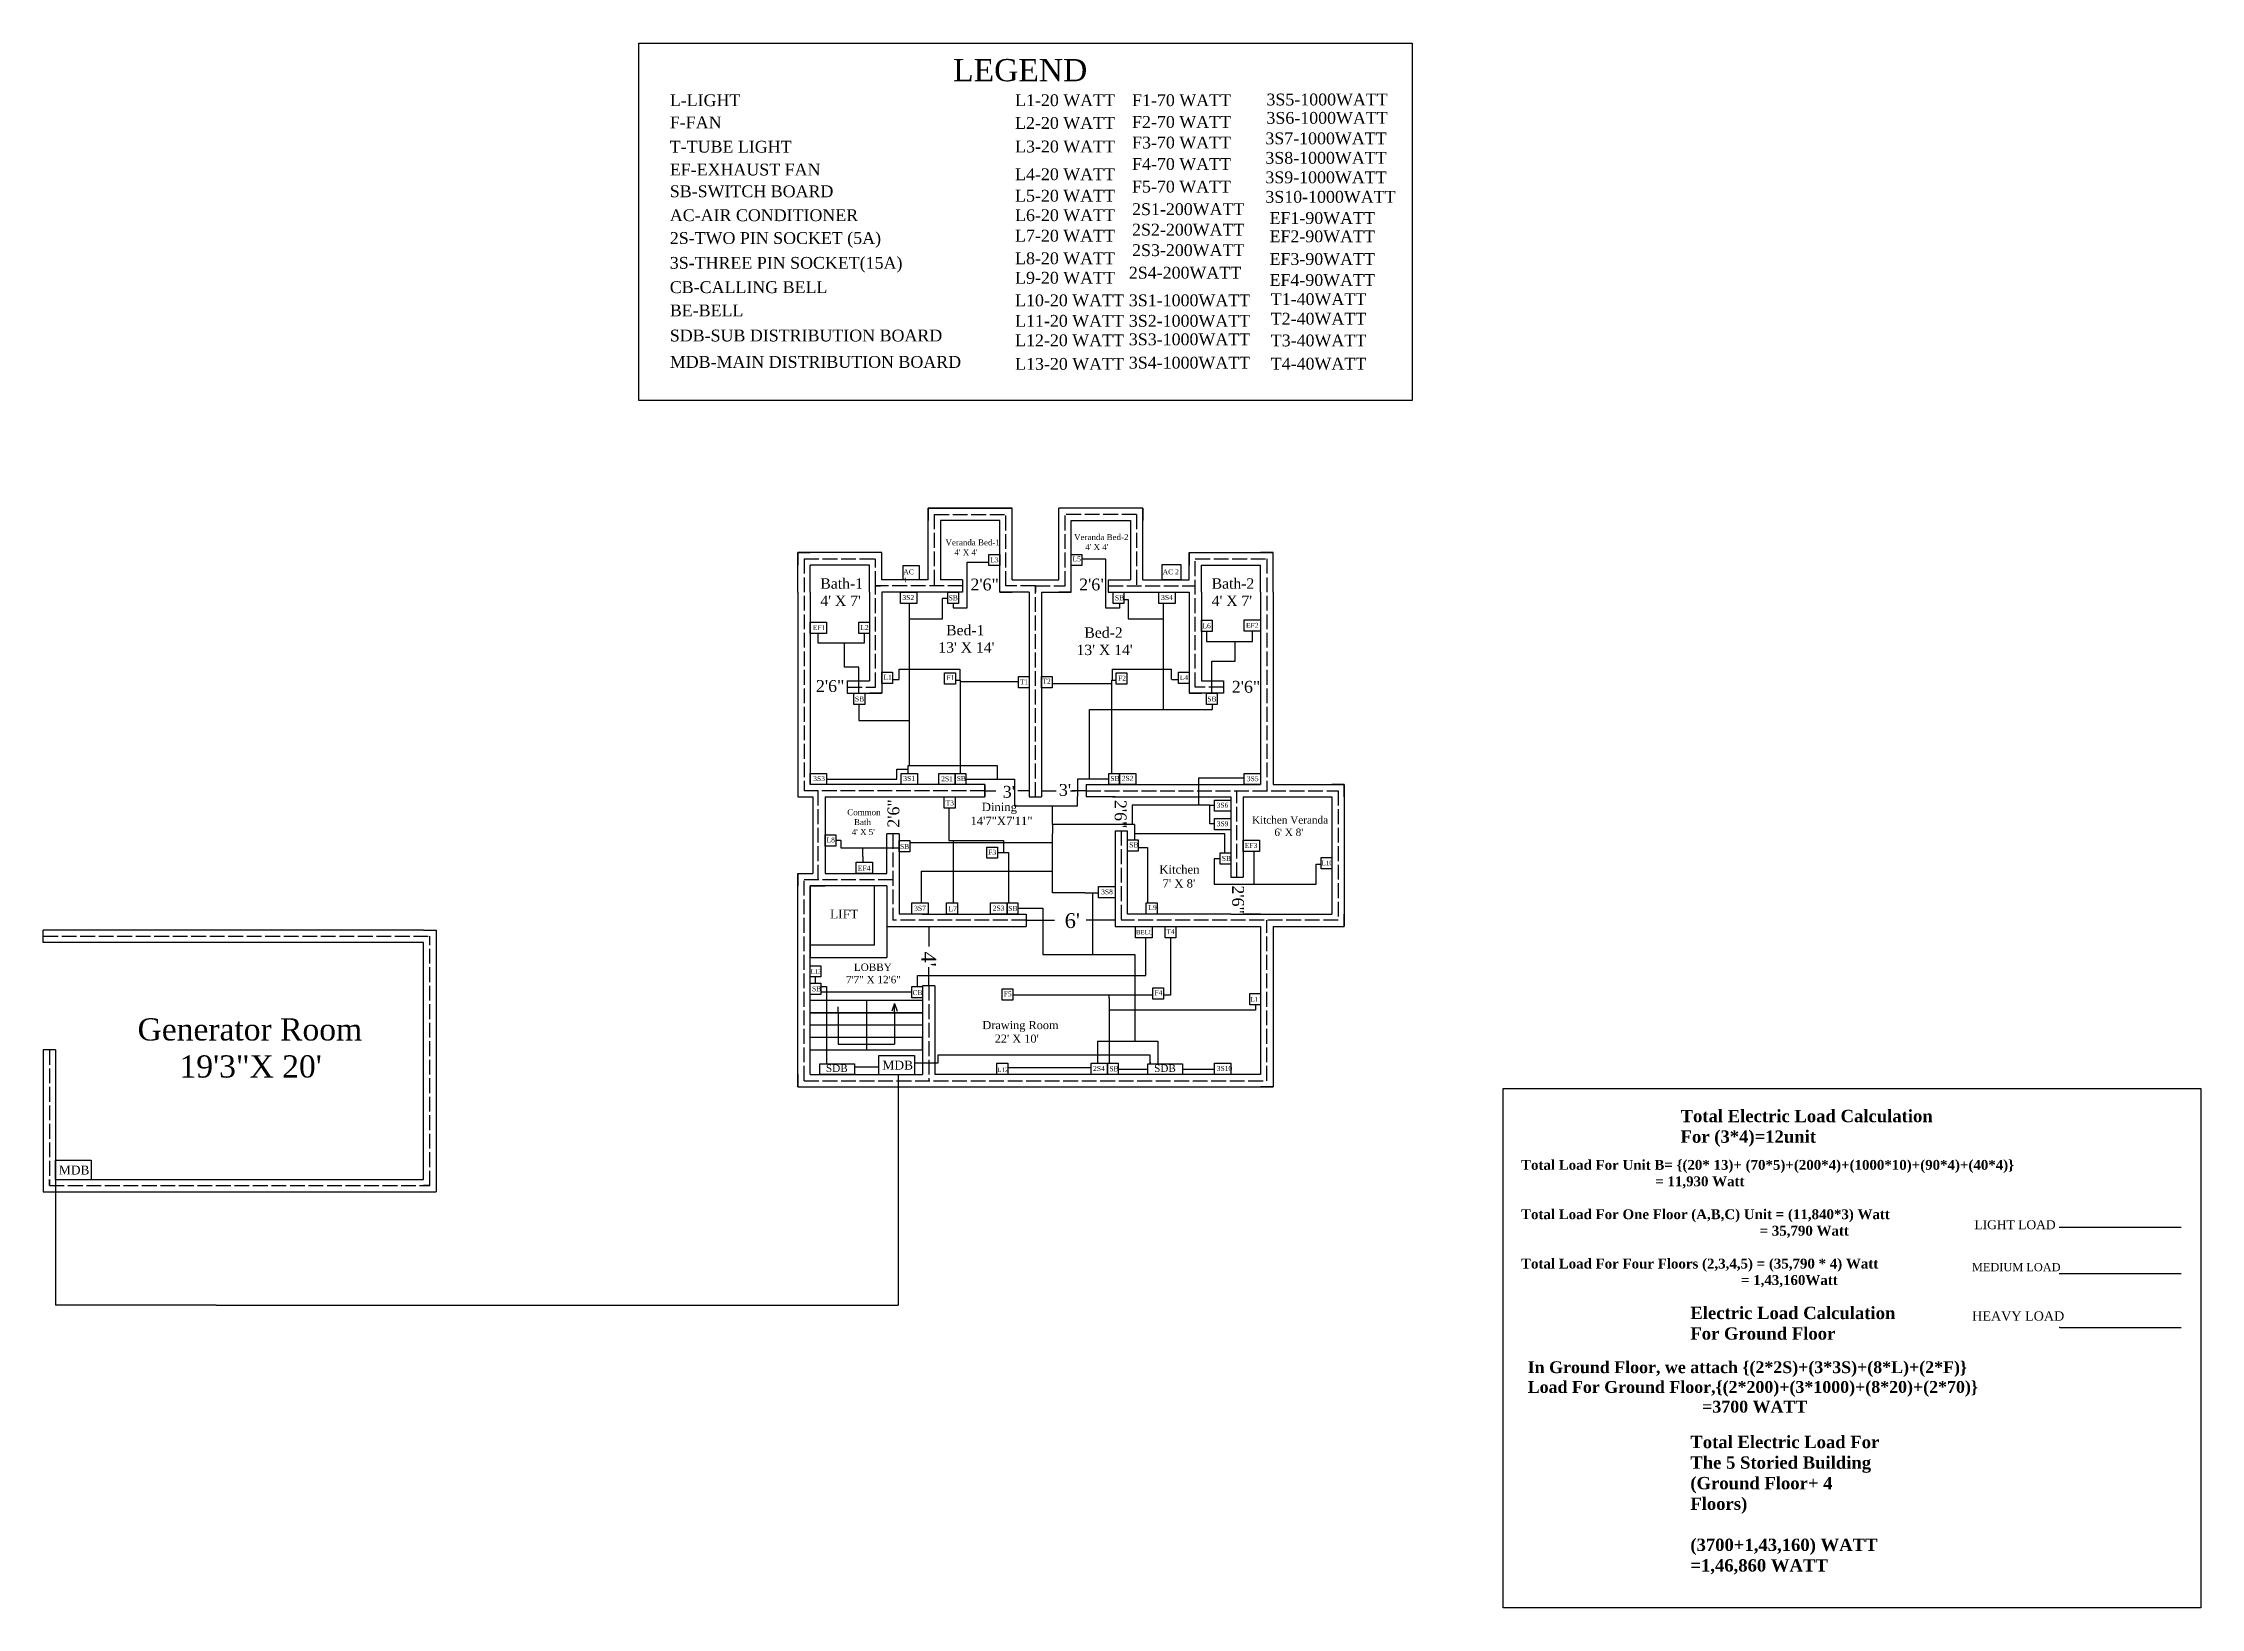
# Model space of a CAD drawing. Header units: inches. Extents: x 165 to 1913, y -785 to 483.
import ezdxf

# ---------------------------------------------------------------- set-up
doc = ezdxf.new("R2010")
doc.units = ezdxf.units.IN
doc.header["$MEASUREMENT"] = 0
doc.linetypes.add('ACAD_ISO02W100', pattern=[15, 12, -3])
for name, color, linetype in [('Layer1', 10, 'Continuous'), ('Layer2', 5, 'Continuous'), ('Layer3', 2, 'Continuous')]:
    doc.layers.add(name, color=color, linetype=linetype)
doc.styles.add('style1', font='times.ttf', dxfattribs={"height": 2.4})

msp = doc.modelspace()

# ---------------------------------------------------------------- linework, layer by layer
for p, q in [((881.7, 48.2), (881.7, 106.2)), ((949.7, 106.2), (881.7, 106.2)), ((891.7, 106.2), (949.7, 106.2)), ((949.7, 48.2), (949.7, 106.2)), ((987.7, 48.2), (987.7, 106.2)), ((1055.7, 106.2), (987.7, 106.2)), ((1055.7, 48.2), (1055.7, 106.2)), ((939.7, 96.2), (891.7, 96.2)), ((891.7, 96.2), (891.7, 48.2)), ((939.7, 48.2), (939.7, 96.2)), ((997.7, 48.2), (997.7, 96.2)), ((997.7, 96.2), (1045.7, 96.2)), ((1045.7, 96.2), (1045.7, 48.2)), ((844.2, 70.2), (776.2, 70.2)), ((776.2, 38.2), (776.2, 70.2)), ((844.2, 48.2), (844.2, 70.2)), ((1093.2, 48.2), (1093.2, 70.2)), ((1093.2, 70.2), (1161.2, 70.2)), ((1161.2, 38.2), (1161.2, 70.2)), ((834.2, 60.2), (786.2, 60.2)), ((786.2, 38.2), (786.2, 60.2)), ((834.2, 48.2), (834.2, 60.2)), ((1103.2, 48.2), (1103.2, 60.2)), ((1103.2, 60.2), (1151.2, 60.2)), ((1151.2, 38.2), (1151.2, 60.2)), ((776.2, 38.2), (776.2, -117.8)), ((786.2, 38.2), (786.2, -33.8)), ((834.2, 38.2), (834.2, 48.2)), ((834.2, 38.2), (834.2, -33.8)), ((881.7, 48.2), (844.2, 48.2)), ((844.2, 38.2), (844.2, -43.8)), ((909.7, 38.2), (844.2, 38.2)), ((909.7, 48.2), (891.7, 48.2)), ((909.7, 48.2), (909.7, 38.2)), ((939.7, 38.2), (939.7, 48.2)), ((963.7, 38.2), (939.7, 38.2)), ((963.7, 38.2), (939.7, 38.2)), ((949.7, 48.2), (987.7, 48.2)), ((963.7, 38.2), (963.7, -117.8)), ((973.7, 38.2), (973.7, -117.8)), ((973.7, 38.2), (997.7, 38.2)), ((973.7, 38.2), (997.7, 38.2)), ((973.7, 38.2), (997.7, 38.2)), ((997.7, 38.2), (997.7, 48.2)), ((1027.7, 48.2), (1027.7, 38.2)), ((1027.7, 48.2), (1045.7, 48.2)), ((1027.7, 38.2), (1093.2, 38.2)), ((1055.7, 48.2), (1093.2, 48.2)), ((1093.2, 38.2), (1093.2, -43.8)), ((1103.2, 38.2), (1103.2, 48.2)), ((1103.2, 38.2), (1103.2, -33.8)), ((1151.2, 38.2), (1151.2, -33.8)), ((1161.2, 38.2), (1161.2, -117.8)), ((786.2, -33.8), (786.2, -43.8)), ((816.2, -33.8), (816.2, -43.8)), ((816.2, -33.8), (834.2, -33.8)), ((1103.2, -33.8), (1121.2, -33.8)), ((1121.2, -33.8), (1121.2, -43.8)), ((1151.2, -33.8), (1151.2, -43.8)), ((786.2, -43.8), (786.2, -117.8)), ((816.2, -43.8), (844.2, -43.8)), ((1121.2, -43.8), (1093.2, -43.8)), ((1151.2, -43.8), (1151.2, -117.8)), ((776.2, -117.8), (776.2, -127.8)), ((927.7, -117.8), (786.2, -117.8)), ((927.7, -119.1), (927.7, -117.8)), ((927.7, -127.8), (927.7, -119.1)), ((963.7, -117.8), (963.7, -127.8)), ((973.7, -117.8), (973.7, -127.8)), ((1009.7, -117.8), (1009.7, -127.8)), ((1009.7, -117.8), (1151.2, -117.8)), ((1161.2, -117.8), (1219, -117.8)), ((1219, -127.8), (1219, -117.8)), ((1219, -117.8), (1219, -232.8)), ((776.2, -127.8), (788.2, -127.8)), ((788.2, -127.8), (788.2, -189.8)), ((798.2, -127.8), (798.2, -189.8)), ((798.2, -127.8), (927.7, -127.8)), ((927.7, -122.8), (936.7, -122.8)), ((963.7, -122.8), (954.3, -122.8)), ((963.7, -127.8), (973.7, -127.8)), ((973.7, -122.8), (985.4, -122.8)), ((997, -122.8), (1001.2, -122.8)), ((1009.7, -122.8), (998.4, -122.8)), ((1033.2, -127.8), (1009.7, -127.8)), ((1031.2, -127.8), (1127, -127.8)), ((1127, -127.8), (1127, -192.8)), ((1137, -127.8), (1137, -192.8)), ((1137, -127.8), (1151.2, -127.8)), ((1137, -127.8), (1209, -127.8)), ((1151.2, -127.8), (1161.2, -127.8)), ((1209, -127.8), (1209, -222.8)), ((1033.2, -155.2), (1043.2, -155.2)), ((1033.2, -155.2), (1033.2, -222.8)), ((1043.2, -222.8), (1043.2, -155.2)), ((848.2, -189.8), (848.2, -157.8)), ((858.2, -157.8), (848.2, -157.8)), ((858.2, -157.8), (858.2, -189.8)), ((776.2, -199.8), (776.2, -189.8)), ((776.2, -189.8), (788.2, -189.8)), ((798.2, -189.8), (848.2, -189.8)), ((858.2, -189.8), (858.2, -199.8)), ((776.2, -352.8), (776.2, -199.8)), ((848.2, -199.8), (786.2, -199.8)), ((786.2, -199.8), (798.2, -199.8)), ((786.2, -352.8), (786.2, -199.8)), ((786.2, -199.8), (786.2, -235.8)), ((786.2, -199.8), (786.2, -247.8)), ((786.2, -199.8), (786.2, -247.8)), ((838.2, -247.8), (838.2, -199.8)), ((848.2, -199.8), (848.2, -232.8)), ((858.2, -199.8), (858.2, -222.8)), ((1127, -192.8), (1137, -192.8)), ((877.2, -222.8), (858.2, -222.8)), ((877.2, -222.8), (961.2, -222.8)), ((961.2, -222.8), (961.2, -232.8)), ((1033.2, -222.8), (1033.2, -232.8)), ((1127, -222.8), (1043.2, -222.8)), ((1127, -222.8), (1055.2, -222.8)), ((1127, -222.8), (1137, -222.8)), ((1151.2, -222.8), (1137, -222.8)), ((1151.2, -222.8), (1137, -222.8)), ((1137, -222.8), (1209, -222.8)), ((1151.2, -222.8), (1161.2, -222.8)), ((164.6, -245.7), (164.6, -235.7)), ((472.8, -235.7), (164.6, -235.7)), ((472.8, -235.7), (483, -235.7)), ((483, -235.7), (483, -425.5)), ((848.2, -232.8), (877.2, -232.8)), ((848.2, -232.8), (848.2, -257.8)), ((877.2, -232.8), (887.2, -232.8)), ((882.2, -232.8), (882.2, -248.9)), ((887.2, -232.8), (961.2, -232.8)), ((961.2, -227.8), (984.1, -227.8)), ((1033.2, -227.8), (1009.7, -227.8)), ((1033.2, -232.8), (1151.2, -232.8)), ((1151.2, -232.8), (1151.2, -352.8)), ((1161.2, -232.8), (1219, -232.8)), ((1161.2, -232.8), (1161.2, -352.8)), ((174.6, -245.7), (164.6, -245.7)), ((472.8, -245.7), (174.6, -245.7)), ((472.8, -437.8), (472.8, -245.7)), ((786.2, -247.8), (786.2, -257.8)), ((838.2, -247.8), (786.2, -247.8)), ((786.2, -257.8), (848.2, -257.8)), ((882.2, -280.8), (882.2, -265.7)), ((877.2, -292.8), (786.2, -292.8)), ((831.7, -292.8), (831.7, -332.8)), ((854.4, -295.1), (852.2, -301.4)), ((854.4, -302.8), (854.4, -295.1)), ((854.4, -295.1), (856.6, -301.3)), ((887.2, -280.8), (877.2, -280.8)), ((877.2, -280.8), (877.2, -280.8)), ((877.2, -280.8), (877.2, -352.8)), ((887.2, -280.8), (887.2, -352.8)), ((877.2, -302.8), (786.2, -302.8)), ((786.2, -302.8), (831.7, -302.8)), ((877.2, -312.8), (786.2, -312.8)), ((877.2, -312.8), (786.2, -312.8)), ((877.2, -312.8), (786.2, -312.8)), ((877.2, -312.8), (786.2, -312.8)), ((877.2, -312.8), (786.2, -312.8)), ((808.9, -302.8), (808.9, -297.9)), ((808.9, -302.8), (808.9, -328.2)), ((831.7, -302.8), (877.2, -302.8)), ((854.4, -302.8), (854.4, -328.2)), ((877.2, -322.8), (786.2, -322.8)), ((808.9, -328.2), (854.4, -328.2)), ((877.2, -332.8), (877.2, -322.8)), ((164.6, -332.8), (164.6, -437.8)), ((174.6, -332.8), (164.6, -332.8)), ((174.6, -332.8), (174.6, -437.8)), ((786.2, -352.8), (786.2, -332.8)), ((786.2, -332.8), (877.2, -332.8)), ((841.9, -352.8), (841.9, -337.3)), ((841.9, -337.3), (870.8, -337.3)), ((870.8, -337.3), (870.8, -352.8)), ((776.2, -352.8), (776.2, -362.8)), ((776.2, -362.8), (812.7, -362.8)), ((786.2, -352.8), (877.2, -352.8)), ((786.2, -362.8), (1151.2, -362.8)), ((1151.2, -352.8), (887.2, -352.8)), ((1151.2, -352.8), (887.2, -352.8)), ((1151.2, -352.8), (935.2, -352.8)), ((1151.2, -362.8), (1161.2, -362.8)), ((1161.2, -352.8), (1161.2, -362.8)), ((174.6, -437.8), (174.6, -422.3)), ((174.6, -422.3), (203.5, -422.3)), ((203.5, -422.3), (203.5, -437.8)), ((483, -425.5), (483, -447.8)), ((164.6, -437.8), (164.6, -447.8)), ((164.6, -447.8), (174.6, -447.8)), ((174.6, -437.8), (472.8, -437.8)), ((174.6, -447.8), (472.8, -447.8)), ((472.8, -447.8), (483, -447.8))]:
    msp.add_line(p, q)
at = {"linetype": 'ACAD_ISO02W100'}
for p, q in [((881.7, 106.2), (891.7, 106.2)), ((881.7, 106.2), (881.7, 96.2)), ((1055.7, 106.2), (1045.7, 106.2)), ((1055.7, 106.2), (1055.7, 96.2)), ((886.7, 101.2), (886.7, 43.2)), ((886.7, 101.2), (944.7, 101.2)), ((944.7, 43.2), (944.7, 101.2)), ((1050.7, 101.2), (992.7, 101.2)), ((992.7, 43.2), (992.7, 101.2)), ((1050.7, 101.2), (1050.7, 43.2)), ((776.2, 70.2), (786.2, 70.2)), ((776.2, 70.2), (776.2, 60.2)), ((1093.2, 70.2), (1093.2, 60.2)), ((1161.2, 70.2), (1151.2, 70.2)), ((781.2, 65.2), (781.2, -122.8)), ((781.2, 65.2), (839.2, 65.2)), ((839.2, 43.2), (839.2, 65.2)), ((1098.2, -38.8), (1098.2, 65.2)), ((1098.2, 65.2), (1156.2, 65.2)), ((1156.2, 65.2), (1156.2, -122.8)), ((909.7, 43.2), (839.2, 43.2)), ((839.2, -38.8), (839.2, 43.2)), ((839.2, 43.2), (843.2, 43.2)), ((939.7, 38.2), (949.7, 38.2)), ((968.7, 43.2), (944.7, 43.2)), ((968.7, -127.8), (968.7, 43.2)), ((968.7, 43.2), (968.7, 38.2)), ((968.7, 43.2), (992.7, 43.2)), ((997.7, 38.2), (987.7, 38.2)), ((1027.7, 43.2), (1098.2, 43.2)), ((816.2, -38.8), (839.2, -38.8)), ((844.2, -43.8), (834.2, -43.8)), ((1093.2, -43.8), (1103.2, -43.8)), ((1121.2, -38.8), (1098.2, -38.8)), ((927.7, -117.8), (927.7, -127.8)), ((1219, -117.8), (1209, -117.8)), ((927.7, -122.8), (781.2, -122.8)), ((792.7, -194.8), (792.7, -122.8)), ((1009.7, -122.8), (1214, -122.8)), ((1132, -192.8), (1132, -122.8)), ((1214, -122.8), (1214, -227.8)), ((1038.2, -155.2), (1038.2, -227.8)), ((853.2, -157.8), (853.2, -227.8)), ((776.2, -189.8), (776.2, -199.8)), ((781.2, -194.8), (853.2, -194.8)), ((781.2, -357.8), (781.2, -194.8)), ((1219, -232.8), (1219, -222.8)), ((164.6, -240.7), (477.9, -240.7)), ((477.9, -442.8), (477.9, -240.7)), ((961.2, -227.8), (853.2, -227.8)), ((1214, -227.8), (1038.2, -227.8)), ((1156.2, -357.8), (1156.2, -227.8)), ((882.2, -280.8), (882.2, -357.8)), ((169.6, -332.8), (169.6, -442.8)), ((776.2, -362.8), (776.2, -352.8)), ((776.2, -362.8), (786.2, -362.8)), ((781.2, -357.8), (1156.2, -357.8)), ((781.2, -362.8), (781.2, -362.8)), ((1161.2, -362.8), (1151.2, -362.8)), ((169.6, -442.8), (169.6, -437.8)), ((169.6, -442.8), (477.9, -442.8)), ((477.9, -442.8), (472.9, -442.8))]:
    msp.add_line(p, q, dxfattribs=at)
at = {"color": 1}
for p, q in [((1145.9, -198.5), (1145.9, -171.9)), ((868.5, -286.1), (794.8, -286.1)), ((1021.9, -288.5), (950.4, -288.5))]:
    msp.add_line(p, q, dxfattribs=at)
at = {"color": 5}
for p, q in [((876, -187.9), (876, -213.7)), ((1087.9, -348.4), (1113.7, -348.4))]:
    msp.add_line(p, q, dxfattribs=at)
at = {"color": 3}
for p, q in [((174.6, -437.8), (174.6, -539.6)), ((857.5, -466.5), (857.5, -539.6)), ((304.7, -539.6), (174.6, -539.6)), ((304.7, -539.6), (857.5, -539.6))]:
    msp.add_line(p, q, dxfattribs=at)
for points in [[(647.3, 483.2), (1274.1, 483.2), (1274.1, 193.5), (647.3, 193.5)], [(861.6, 59.7), (874.5, 59.7), (874.5, 48.2), (861.6, 48.2)], [(931, 68.8), (939.7, 68.8), (939.7, 59.7), (931, 59.7)], [(997.7, 68.8), (1006.3, 68.8), (1006.3, 59.7), (997.7, 59.7)], [(1071.4, 60.5), (1086.5, 60.5), (1086.5, 48.2), (1071.4, 48.2)], [(859.2, 38.2), (872.5, 38.2), (872.5, 29.1), (859.2, 29.1)], [(897.7, 38.2), (906.3, 38.2), (906.3, 29.1), (897.7, 29.1)], [(1031.8, 38.2), (1040.4, 38.2), (1040.4, 29.1), (1031.8, 29.1)], [(1068.6, 38.2), (1081.9, 38.2), (1081.9, 29.1), (1068.6, 29.1)], [(786.2, 13.8), (799.4, 13.8), (799.4, 4.7), (786.2, 4.7)], [(825.5, 14), (834.2, 14), (834.2, 4.8), (825.5, 4.8)], [(1103.2, 15.5), (1111.8, 15.5), (1111.8, 6.4), (1103.2, 6.4)], [(1137.9, 15.7), (1151.2, 15.7), (1151.2, 6.6), (1137.9, 6.6)], [(844.2, -26.6), (852.8, -26.6), (852.8, -35.8), (844.2, -35.8)], [(895.1, -27.3), (903.8, -27.3), (903.8, -36.4), (895.1, -36.4)], [(955, -30.2), (963.7, -30.2), (963.7, -39.4), (955, -39.4)], [(973.7, -30.1), (982.3, -30.1), (982.3, -39.3), (973.7, -39.3)], [(1034.2, -27.3), (1042.8, -27.3), (1042.8, -36.4), (1034.2, -36.4)], [(1084.5, -26.6), (1093.2, -26.6), (1093.2, -35.8), (1084.5, -35.8)], [(821.6, -43.8), (830.3, -43.8), (830.3, -52.9), (821.6, -52.9)], [(1107.3, -43.8), (1115.9, -43.8), (1115.9, -52.9), (1107.3, -52.9)], [(786.2, -108.7), (799.4, -108.7), (799.4, -117.8), (786.2, -117.8)], [(859.8, -108.7), (873.1, -108.7), (873.1, -117.8), (859.8, -117.8)], [(890.4, -108.7), (903.7, -108.7), (903.7, -117.8), (890.4, -117.8)], [(903.7, -108.7), (912.3, -108.7), (912.3, -117.8), (903.7, -117.8)], [(1028.1, -108.7), (1036.7, -108.7), (1036.7, -117.8), (1028.1, -117.8)], [(1036.7, -108.7), (1050, -108.7), (1050, -117.8), (1036.7, -117.8)], [(1137.9, -108.7), (1151.2, -108.7), (1151.2, -117.8), (1137.9, -117.8)], [(894.8, -127.8), (903.5, -127.8), (903.5, -136.9), (894.8, -136.9)], [(1113.7, -130.3), (1127, -130.3), (1127, -139.4), (1113.7, -139.4)], [(1113.7, -145.3), (1127, -145.3), (1127, -154.5), (1113.7, -154.5)], [(798.2, -158.5), (806.8, -158.5), (806.8, -167.6), (798.2, -167.6)], [(858.2, -163.1), (866.8, -163.1), (866.8, -172.2), (858.2, -172.2)], [(929.3, -168.4), (938, -168.4), (938, -177.5), (929.3, -177.5)], [(1043.2, -162.6), (1051.8, -162.6), (1051.8, -171.8), (1043.2, -171.8)], [(1118.3, -173.1), (1127, -173.1), (1127, -182.2), (1118.3, -182.2)], [(1137, -162.8), (1150.3, -162.8), (1150.3, -171.9), (1137, -171.9)], [(823.3, -180.7), (836.6, -180.7), (836.6, -189.8), (823.3, -189.8)], [(1200.3, -176.9), (1209, -176.9), (1209, -186.1), (1200.3, -186.1)], [(1019.9, -200.4), (1033.2, -200.4), (1033.2, -209.5), (1019.9, -209.5)], [(868.5, -213.7), (881.7, -213.7), (881.7, -222.8), (868.5, -222.8)], [(896.7, -213.7), (905.4, -213.7), (905.4, -222.8), (896.7, -222.8)], [(932.4, -213.7), (945.7, -213.7), (945.7, -222.8), (932.4, -222.8)], [(945.7, -213.7), (954.4, -213.7), (954.4, -222.8), (945.7, -222.8)], [(1058.5, -213.7), (1067.2, -213.7), (1067.2, -222.8), (1058.5, -222.8)], [(1049.9, -232.8), (1063.2, -232.8), (1063.2, -241.9), (1049.9, -241.9)], [(1073.9, -232.8), (1082.5, -232.8), (1082.5, -241.9), (1073.9, -241.9)], [(786.2, -264.6), (794.8, -264.6), (794.8, -273.7), (786.2, -273.7)], [(786.2, -278.7), (794.8, -278.7), (794.8, -287.9), (786.2, -287.9)], [(868.5, -281.5), (877.2, -281.5), (877.2, -290.7), (868.5, -290.7)], [(941.7, -283.3), (950.4, -283.3), (950.4, -292.4), (941.7, -292.4)], [(1063.8, -282.4), (1072.5, -282.4), (1072.5, -291.6), (1063.8, -291.6)], [(1142.5, -287.1), (1151.2, -287.1), (1151.2, -296.2), (1142.5, -296.2)], [(822, -344.1), (822, -352.8), (793.9, -352.8), (793.9, -344.1)], [(937.5, -343.7), (946.2, -343.7), (946.2, -352.8), (937.5, -352.8)], [(1013.9, -343.7), (1027.2, -343.7), (1027.2, -352.8), (1013.9, -352.8)], [(1027.2, -343.7), (1035.8, -343.7), (1035.8, -352.8), (1027.2, -352.8)], [(1087.9, -344.1), (1087.9, -352.8), (1059.8, -352.8), (1059.8, -344.1)], [(1113.7, -343.7), (1127, -343.7), (1127, -352.8), (1113.7, -352.8)], [(1347.6, -364.1), (1913.1, -364.1), (1913.1, -785), (1347.6, -785)]]:
    msp.add_lwpolyline(points, close=True)
at = {"layer": 'Layer1'}
for p, q in [((913.4, 25.4), (913.4, 62.6)), ((913.4, 62.6), (931, 62.6)), ((1025.8, 64.8), (1006.3, 64.8)), ((1025.8, 25.1), (1025.8, 64.8)), ((902.1, 29.1), (902.1, 25.4)), ((902.1, 25.4), (913.4, 25.4)), ((1036.8, 25.1), (1025.8, 25.1)), ((1036.8, 29.1), (1036.8, 25.1)), ((792.4, 4.7), (792.4, -2.8)), ((830.1, -2.8), (830.1, 4.8)), ((1107.4, 6.4), (1107.4, -1.9)), ((1144.7, -1.9), (1144.7, 6.6)), ((792.4, -2.8), (830.1, -2.8)), ((814, -22.7), (814, -2.8)), ((1107.4, -1.9), (1144.7, -1.9)), ((1130.5, -17.8), (1130.5, -1.9)), ((825.6, -22.7), (814, -22.7)), ((825.6, -43.8), (825.6, -22.7)), ((852.8, -32.7), (858.2, -32.7)), ((858.2, -32.7), (858.2, -24.3)), ((858.2, -24.3), (907.4, -24.3)), ((903.8, -33.1), (907.7, -33.1)), ((907.4, -24.3), (907.4, -33.1)), ((907.7, -33.1), (907.7, -108.7)), ((955, -34.4), (907.7, -34.4)), ((1030.3, -33.1), (1034.2, -33.1)), ((1030.3, -33.1), (1030.3, -108.7)), ((1030.8, -24.3), (1079, -24.3)), ((1030.8, -24.3), (1030.8, -33.1)), ((1079, -32.7), (1079, -24.3)), ((1079.1, -32.7), (1084.5, -32.7)), ((1111.6, -43.8), (1111.6, -17.8)), ((1111.6, -17.8), (1130.5, -17.8)), ((982.3, -35.8), (1030.3, -35.8)), ((898.6, -136.9), (898.6, -163.1)), ((810.9, -163.1), (806.8, -163.1)), ((810.9, -163.1), (811.2, -163.1)), ((811.2, -169.4), (811.2, -163.1)), ((858.2, -169.4), (811.2, -169.4)), ((828.8, -176.1), (828.8, -169.4)), ((898.6, -163.1), (942.8, -163.1)), ((902.2, -213.7), (902.2, -163.1)), ((938, -172.9), (946.8, -172.9)), ((942.8, -163.1), (942.8, -172.9)), ((946.8, -172.9), (946.8, -213.7)), ((1051.8, -168.8), (1059.5, -168.8)), ((1059.5, -168.8), (1059.5, -194.3)), ((828.8, -176.1), (828.8, -180.7)), ((1118.3, -178), (1113.4, -178)), ((1113.4, -178), (1113.4, -198.5)), ((1196.2, -198.5), (1196.2, -182.4)), ((1196.2, -182.4), (1200.3, -182.4)), ((1059.5, -194.3), (1059.5, -203.2)), ((1059.5, -203.2), (1059.5, -203.3)), ((1059.5, -203.3), (1059.5, -213.7)), ((1113.4, -198.5), (1196.2, -198.5)), ((1058.2, -272.6), (1058.2, -241.9)), ((1078, -241.9), (1078, -288.5)), ((790.2, -273.7), (790.2, -278.7)), ((873.1, -281.5), (873.1, -272.6)), ((873.1, -272.6), (1058.2, -272.6)), ((1063.8, -288.5), (1021.9, -288.5)), ((1028.4, -291), (1028.4, -288.5)), ((1028.4, -291), (1028.4, -343.7)), ((1078, -288.5), (1072.5, -288.5)), ((1147, -296.2), (1147, -300.7)), ((1147, -300.7), (1028.4, -300.7)), ((946.2, -347.1), (1013.9, -347.1)), ((1798.2, -476.5), (1897.2, -476.5))]:
    msp.add_line(p, q, dxfattribs=at)
at = {"layer": 'Layer2'}
for p, q in [((866.4, 29.1), (866.4, -102.2)), ((897.7, 33), (893.1, 33)), ((893.1, 33), (893.1, 16.4)), ((1040.4, 32.3), (1043.8, 32.3)), ((1043.8, 32.3), (1043.8, 16.7)), ((1072.1, 29.1), (1072.1, -57)), ((893.1, 16.4), (866.4, 16.4)), ((1043.8, 16.7), (1072.1, 16.7)), ((825.6, -52.9), (825.6, -65.9)), ((825.6, -65.9), (866.4, -65.9)), ((1012.4, -113.5), (1012.4, -57)), ((1012.4, -57), (1112.2, -57)), ((1112.2, -57), (1112.2, -52.9)), ((865.6, -108.7), (865.6, -102.2)), ((865.6, -102.2), (937.7, -102.2)), ((937.7, -102.2), (937.7, -113.4)), ((799.4, -113.4), (856.4, -113.4)), ((856.4, -113.4), (856.4, -105.2)), ((856.4, -105.2), (865.6, -105.2)), ((912.3, -113.4), (951.6, -113.4)), ((951.6, -113.4), (951.6, -128.6)), ((1028.1, -113.5), (1002.8, -113.5)), ((1002.8, -113.5), (1002.8, -127.3)), ((1106.6, -112.6), (1100.8, -112.6)), ((1100.8, -112.6), (1100.8, -134.4)), ((1137.9, -112.6), (1106.6, -112.6)), ((951.6, -128.6), (951.6, -135.1)), ((951.6, -135.1), (1002.7, -135.1)), ((982.6, -150.2), (982.6, -135.1)), ((1002.7, -135.1), (1002.8, -127.3)), ((1049, -134.4), (1047.1, -134.4)), ((1047.1, -134.4), (1047.1, -150.2)), ((1095.8, -134.4), (1049, -134.4)), ((1110, -134.4), (1095.8, -134.4)), ((1110, -149.7), (1110, -134.4)), ((1110, -134.4), (1113.7, -134.4)), ((1049, -150.2), (982.6, -150.2)), ((982.6, -150.2), (982.6, -157.4)), ((1049, -150.2), (1049, -162.6)), ((1113.7, -149.7), (1110, -149.7)), ((866.8, -164.8), (982.6, -164.8)), ((982.6, -167.8), (982.6, -157.4)), ((982.6, -205.6), (982.6, -167.8)), ((1122.2, -157.8), (1049, -157.8)), ((1122.2, -162.4), (1122.2, -157.8)), ((1122.2, -173.1), (1122.2, -162.4)), ((876, -187.9), (982.6, -187.9)), ((1008.8, -205.6), (982.6, -205.6)), ((1008.8, -205.6), (1019.9, -205.6)), ((1014.8, -205.6), (1014.8, -255.4)), ((954.4, -217.9), (974.8, -217.9)), ((974.8, -217.9), (974.8, -255.4)), ((974.8, -255.4), (1030.1, -255.4)), ((1030.1, -255.4), (1049.2, -255.4)), ((1049.2, -255.4), (1049.2, -325.8)), ((794.8, -281.3), (799.5, -281.3)), ((799.5, -281.3), (799.5, -344.1)), ((1018.9, -325.8), (1061.6, -325.8)), ((1018.9, -325.8), (1018.9, -343.7)), ((1061.6, -325.8), (1067.8, -325.8)), ((1067.8, -325.8), (1067.8, -344.1)), ((1059.8, -348.7), (1035.9, -348.7)), ((1061.6, -342.7), (1061.6, -344.1)), ((1798.2, -514), (1897.2, -514))]:
    msp.add_line(p, q, dxfattribs=at)
at = {"layer": 'Layer3', "color": 3}
for p, q in [((841.9, -346.8), (822, -346.8)), ((1061.6, -337.2), (889.7, -337.2)), ((857.5, -352.8), (857.5, -466.5)), ((1798.8, -557.9), (1897.2, -557.9))]:
    msp.add_line(p, q, dxfattribs=at)
at = {"layer": 'Layer3'}
for p, q in [((889.7, -343.6), (870.8, -343.6)), ((889.7, -337.2), (889.7, -343.6)), ((1061.6, -344.1), (1061.6, -337.2)), ((1798.8, -557.9), (1798.2, -557.9))]:
    msp.add_line(p, q, dxfattribs=at)

# ---------------------------------------------------------------- texts
at = {"attachment_point": 1, "style": 'style1'}
for s, insert, char_height, width in [('{\\C3;LEGEND}', (902, 470.3), 18, 66.448), ('L-LIGHT', (672.4, 441.7), 9.6, 66.448), ('L1-20 WATT', (952.2, 441.7), 9.6, 82.25), ('F1-70 WATT', (1047, 441.7), 9.6, 81.418), ('3S5-1000WATT', (1155.9, 442.3), 9.6, 89.735), ('F-FAN', (672.4, 423.7), 9.6, 66.448), ('L2-20 WATT', (952.2, 423.3), 9.6, 82.25), ('F2-70 WATT', (1047, 424.1), 9.6, 81.418), ('3S6-1000WATT', (1155.9, 427.4), 9.6, 89.735), ('T-TUBE LIGHT', (672.4, 404), 9.6, 98.862), ('L3-20 WATT', (952.2, 404.2), 9.6, 82.25), ('F3-70 WATT', (1047, 407.4), 9.6, 81.418), ('3S7-1000WATT', (1155, 410.8), 9.6, 89.735), ('EF-EXHAUST FAN', (672.4, 385.5), 9.6, 120.723), ('F4-70 WATT', (1047, 390), 9.6, 81.418), ('3S8-1000WATT', (1155, 395), 9.6, 89.735), ('SB-SWITCH BOARD', (672.4, 367.9), 9.6, 129.769), ('L4-20 WATT', (952.2, 381.7), 9.6, 82.25), ('F5-70 WATT', (1047, 371.7), 9.6, 81.418), ('3S9-1000WATT', (1155, 379.2), 9.6, 89.735), ('L5-20 WATT', (952.2, 364.3), 9.6, 82.25), ('2S1-200WATT', (1047, 353.4), 9.6, 89.735), ('3S10-1000WATT', (1155, 363.4), 9.6, 89.735), ('AC-AIR CONDITIONER', (672.4, 348.5), 9.6, 154.644), ('L6-20 WATT', (952.2, 348.5), 9.6, 82.25), ('2S2-200WATT', (1047, 336.8), 9.6, 89.735), ('EF1-90WATT', (1158.4, 346.2), 9.6, 66.448), ('2S-TWO PIN SOCKET (5A)', (672.4, 330), 9.6, 174.581), ('L7-20 WATT', (952.2, 331.9), 9.6, 82.25), ('2S3-200WATT', (1047, 320.2), 9.6, 89.735), ('EF2-90WATT', (1158.4, 331.4), 9.6, 66.448), ('3S-THREE PIN SOCKET(15A)', (672.4, 309.9), 9.6, 218.08), ('L8-20 WATT', (952.2, 313.6), 9.6, 82.25), ('L9-20 WATT', (952.2, 297.8), 9.6, 82.25), ('2S4-200WATT', (1044.4, 301.9), 9.6, 89.735), ('EF3-90WATT', (1158.4, 313), 9.6, 66.448), ('CB-CALLING BELL', (672.4, 290.2), 9.6, 130.522), ('EF4-90WATT', (1158.4, 296), 9.6, 66.448), ('T1-40WATT', (1159.4, 280.5), 9.6, 66.448), ('BE-BELL', (672.4, 271.3), 9.6, 66.448), ('L10-20 WATT', (952.2, 279.5), 9.6, 90.567), ('L11-20 WATT', (952.2, 262.9), 9.6, 92.23), ('3S1-1000WATT', (1044.4, 279.5), 9.6, 89.735), ('3S2-1000WATT', (1044.4, 262.9), 9.6, 89.735), ('T2-40WATT', (1159.4, 264.6), 9.6, 66.448), ('SDB-SUB DISTRIBUTION BOARD', (672.4, 251), 9.6, 218.719), ('L12-20 WATT', (952.2, 247.1), 9.6, 86.408), ('3S3-1000WATT', (1044.4, 247.9), 9.6, 89.735), ('T3-40WATT', (1159.4, 247), 9.6, 66.448), ('MDB-MAIN DISTRIBUTION BOARD', (672.4, 229.6), 9.6, 230.78), ('L13-20 WATT', (952.2, 228), 9.6, 88.072), ('3S4-1000WATT', (1044.4, 229), 9.6, 89.735), ('T4-40WATT', (1159.4, 228.2), 9.6, 66.448), ('AC 1', (861.6, 56.7), 4, 12.022), ('L3', (932, 66.3), 4, 7.594), ('L5', (998.8, 67.1), 4, 7.645), ('AC 2', (1071.8, 56.7), 4, 12.473), ('3S2', (860.9, 35.9), 4, 12.058), ('SB', (898.4, 35.6), 4, 7.304), ('SB', (1033.1, 35.6), 4, 7.304), ('3S4', (1070.5, 35.9), 4, 11.619), ('EF1', (788.3, 11.4), 4, 11.602), ('L2', (826.8, 11.6), 4, 7.247), ('L6', (1104, 13), 4, 7.05), ('EF2', (1139.3, 13.3), 4, 11.712), ('L1', (845.6, -28.7), 4, 7.37), ('F1', (896.6, -29.1), 4, 7.28), ('T1', (956.1, -32.5), 4, 7.704), ('T2', (974.3, -32), 4, 7.635), ('F2', (1035.6, -29.5), 4, 7.422), ('L4', (1085.6, -29.1), 4, 6.689), ('SB', (822.4, -46.4), 4, 7.304), ('SB', (1108, -46.4), 4, 7.304), ('3S3', (788.6, -110.9), 4, 11.855), ('3S1', (861.6, -110.8), 4, 11.807), ('2S1', (892.3, -111.1), 4, 11.427), ('SB', (904.9, -110.9), 4, 7.304), ('SB', (1029.4, -110.9), 4, 7.304), ('2S2', (1038.6, -110.7), 4, 11.847), ('3S5', (1140, -111), 4, 11.875), ('T3', (895.9, -130.6), 4, 7.323), ('3S6', (1115.5, -132.5), 4, 11.887), ('3S9', (1115.6, -147.5), 4, 11.626), ('L8', (799.4, -160.6), 4, 6.575), ('SB', (858.9, -165.9), 4, 7.304), ('F3', (930.4, -170.6), 4, 7.412), ('SB', (1044.7, -164.7), 4, 7.304), ('EF3', (1138.4, -165.1), 4, 11.705), ('EF4', (824.7, -183.5), 4, 11.945), ('SB', (1119.7, -175.6), 4, 7.304), ('L10', (1200.6, -179.5), 3.65, 6.308), ('3S8', (1021.9, -202.7), 4, 11.659), ('3S7', (870.4, -216), 4, 11.956), ('L7', (898.2, -216.4), 4, 7.675), ('2S3', (934.1, -215.9), 4, 11.568), ('SB', (946.6, -216.1), 4, 7.304), ('L9', (1060.1, -215.5), 4, 7.232), ('BELL', (1050, -235.6), 3.64, 10.673), ('T4', (1074.7, -235), 4, 7.682), ('L13', (786.6, -267.5), 3.53, 9.028), ('SB', (787.6, -281.3), 4, 7.304), ('CB', (869.1, -284.4), 4, 7.325), ('F5', (943, -285.4), 4, 7.32), ('L11', (1142.8, -290), 3.83, 7.247), ('  SDB', (794.4, -344.7), 6, 26.955), ('L12', (937.7, -347.1), 3.7, 9.936), ('2S4', (1015.4, -345.9), 4, 12.61), ('SB', (1028.6, -346.1), 4, 7.304), ('  SDB', (1060.3, -344.7), 6, 26.955), ('3S10', (1115.6, -345.8), 4, 11.626)]:
    msp.add_mtext(s, dxfattribs=dict(at, insert=insert, char_height=char_height, width=width))
at = {"attachment_point": 1}
for s, insert, char_height, width in [("{\\fTimes New Roman|b0|i0|c0|p18;Veranda Bed-1\\P    4' X 4'}", (895.8, 80.9), 4.8, 49.006), ("{\\fTimes New Roman|b0|i0|c0|p18;Veranda Bed-2\\P     4' X 4'}", (1000, 85.2), 4.8, 59.473), ("{\\fTimes New Roman|b0|i0|c0|p18;Bath-1\\P4' X 7'}", (794.4, 49.4), 8.4, 61.233), ('{\\fTimes New Roman|b0|i0|c0|p18;\\C1;2\'6"}', (916, 49.2), 9.6, 41.105), ('{\\fTimes New Roman|b0|i0|c0|p18;\\C1;2\'6"}', (1004.1, 49.2), 9.6, 41.105), ("{\\fTimes New Roman|b0|i0|c0|p18;Bath-2\\P4' X 7'}", (1111.5, 49.4), 8.4, 48.477), ("{\\fTimes New Roman|b0|i0|c0|p18;  Bed-1\\P13' X 14'}", (890, 11.6), 8.4, 109.086), ("{\\fTimes New Roman|b0|i0|c0|p18;  Bed-2\\P13' X 14'}", (1002, 9.6), 8.4, 83.424), ('{\\fTimes New Roman|b0|i0|c0|p18;\\C1;2\'6"}', (790.8, -33.1), 9.6, 41.105), ('{\\fTimes New Roman|b0|i0|c0|p18;\\C1;2\'6"}', (1127.8, -33.7), 9.6, 41.105), ("{\\fTimes New Roman|b0|i0|c0|p18;\\C1;3'}", (942.2, -118.8), 9.6, 26.547), ("{\\fTimes New Roman|b0|i0|c0|p18;\\C1;3'}", (987.7, -117.3), 9.6, 26.547), ("{\\fTimes New Roman|b0|i0|c0|p18;Common\\P   Bath\\P  4' X 5'}", (816.2, -137.8), 4.8, 40.85), ('{\\fTimes New Roman|b0|i0|c0|p18; \\H0.6296x;  Dining\\P14\'7"X7\'11"}', (916, -132.5), 10.8, 75.142), ("{\\fTimes New Roman|b0|i0|c0|p18;Kitchen Veranda\\P        6' X 8'}", (1144.2, -143.4), 6, 82.82), ("{\\fTimes New Roman|b0|i0|c0|p18;Kitchen\\P 7' X 8'}", (1069.1, -183.1), 6.8, 50.439), ('{\\fTimes New Roman|b0|i0|c0|p18;LIFT}', (802.2, -219.1), 7.2, 34.537), ("{\\fTimes New Roman|b0|i0|c0|p18;\\C1;6'}", (992.4, -222), 12, 21.264), ('{\\fTimes New Roman|b0|i0|c0|p18;  \\H0.7143x;LOBBY\\P7\'7" X 12\'6"}', (815.2, -262.8), 8.4, 68.286), ('{\\fTimes New Roman|b0|i0|c0|p18;\\C0;Generator Room\\P     19\'3"X 20\'}', (241.1, -307.2), 18, 224.413), ("{\\fTimes New Roman|b0|i0|c0|p18;Drawing Room\\P    22' X 10'}", (925.7, -309.4), 6.6, 97.704), ('{\\fTimes New Roman|b0|i0|c0|p18;MDB}', (844.7, -341.6), 7.2, 87), ('{\\fTimes New Roman|b1|i0|c0|p18;\\C0;Total Electric Load Calculation For (3*4)=12unit }', (1491.5, -381.4), 10, 209.977), ('{\\fTimes New Roman|b0|i0|c0|p18;MDB}', (177.3, -426.6), 7.2, 87), ('{\\fTimes New Roman|b1|i0|c0|p18;In Ground Floor, we attach \\{(2*2S)+(3*3S)+(8*L)+(2*F)\\}\\PLoad For Ground Floor,\\{(2*200)+(3*1000)+(8*20)+(2*70)\\}\\P                                       =3700 WATT}', (1367.6, -585.2), 9.6, 434.305), ('{\\fTimes New Roman|b1|i0|c0|p18;Total Electric Load For The 5 Storied Building (Ground Floor+ 4 Floors)\\P\\P(3700+1,43,160) WATT\\P=1,46,860 WATT}', (1499.4, -645.6), 10, 156.899)]:
    msp.add_mtext(s, dxfattribs=dict(at, insert=insert, char_height=char_height, width=width))
for s, insert, char_height, width, rotation in [('{\\fTimes New Roman|b0|i0|c0|p18;\\C1;2\'6"}', (848.8, -152.7), 9.6, 41.105, 90), ('{\\fTimes New Roman|b0|i0|c0|p18;\\C1;2\'6"}', (1042.5, -130.2), 9.6, 41.105, 270), ('{\\fTimes New Roman|b0|i0|c0|p18;\\C1;2\'6"}', (1137.7, -199.5), 9.6, 41.105, 270), ("{\\fTimes New Roman|b0|i0|c0|p18;\\C1;4'}", (888.2, -253), 12, 25.346, 270)]:
    msp.add_mtext(s, dxfattribs=dict(at, insert=insert, char_height=char_height, width=width, rotation=rotation))
at = {"color": 1, "insert": (1065.1, -284.5), "char_height": 4, "width": 7.32, "attachment_point": 1, "style": 'style1'}
msp.add_mtext('{\\C256;F4}', dxfattribs=at)
at = {"color": 0, "insert": (1362.2, -422), "char_height": 8, "width": 476.913, "attachment_point": 1}
msp.add_mtext('{\\fTimes New Roman|b1|i0|c0|p18;Total Load For Unit B= \\{(20* 13)+ (70*5)+(200*4)+(1000*10)+(90*4)+(40*4)\\}\\P                                    = 11,930 Watt\\P\\PTotal Load For One Floor (A,B,C) Unit = (11,840*3) Watt\\P                                                                = 35,790 Watt\\P\\PTotal Load For Four Floors (2,3,4,5) = (35,790 * 4) Watt\\P                                                           = 1,43,160Watt}', dxfattribs=at)
at = {"color": 3, "insert": (1499.4, -541), "char_height": 10, "width": 176.516, "attachment_point": 1}
msp.add_mtext('{\\fTimes New Roman|b1|i0|c0|p18;\\C1;Electric Load Calculation For Ground Floor}', dxfattribs=at)
at = {"layer": 'Layer1', "insert": (1729.6, -470.9), "char_height": 7.23, "width": 166.044, "attachment_point": 1, "style": 'style1'}
msp.add_mtext('LIGHT LOAD', dxfattribs=at)
at = {"layer": 'Layer2', "insert": (1727.6, -505.6), "char_height": 6.608, "width": 137.085, "attachment_point": 1, "style": 'style1'}
msp.add_mtext('MEDIUM LOAD', dxfattribs=at)
at = {"layer": 'Layer3', "insert": (1727.8, -544.7), "char_height": 7.567, "width": 160.838, "attachment_point": 1, "style": 'style1'}
msp.add_mtext('{\\C3;HEAVY LOAD}', dxfattribs=at)

doc.saveas('drawing.dxf')
